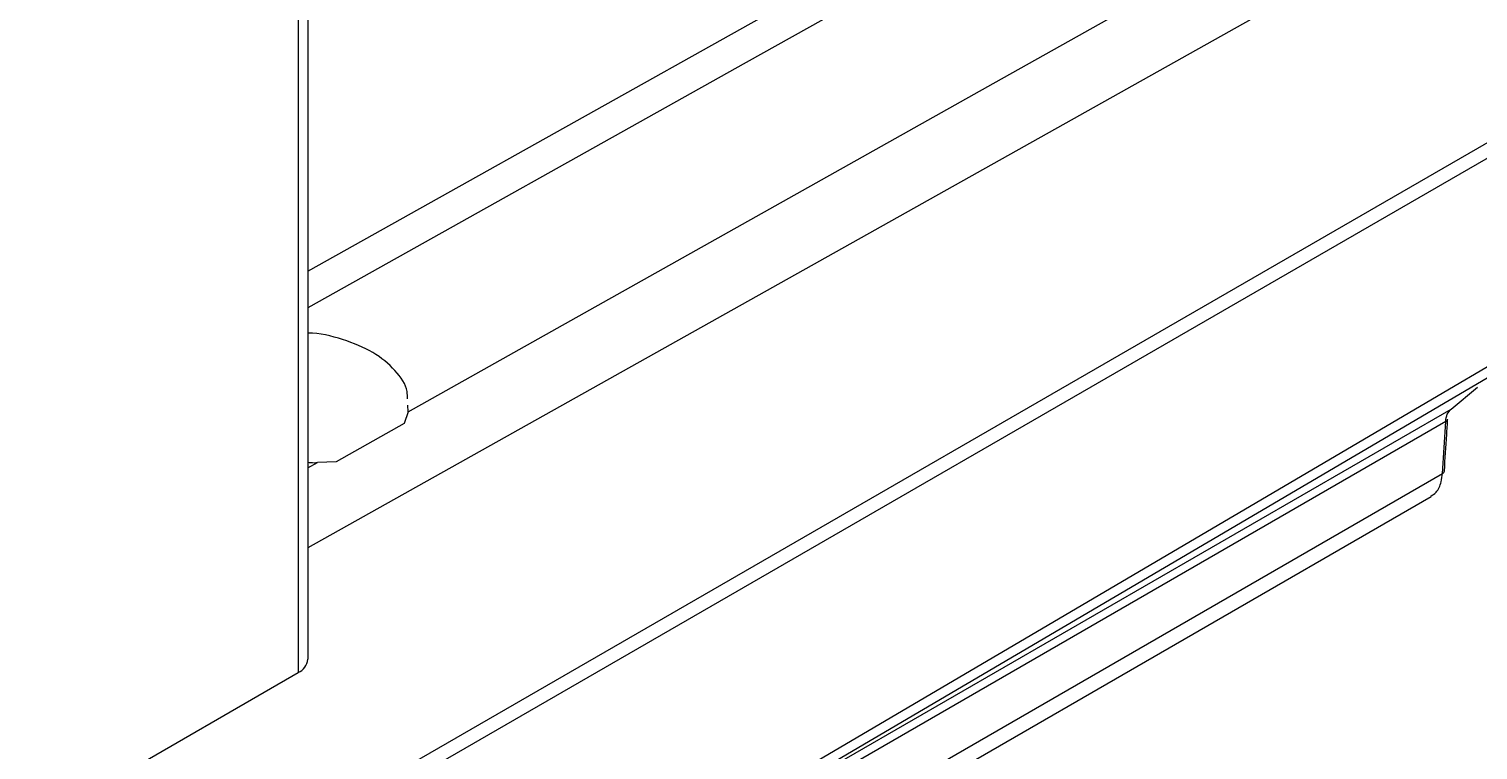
# Model space of a CAD drawing. Extents: x 8 to 113, y 1 to 87.
# Drawn here: x 22.541 to 25.62, y 8.447 to 9.98 of the extents above; entities that cross this region are included whole.
import ezdxf

# ---------------------------------------------------------------- set-up
doc = ezdxf.new("R2010")
doc.units = 0
doc.header["$MEASUREMENT"] = 0
doc.layers.add('OBJECT', color=7, linetype='CONTINUOUS')

msp = doc.modelspace()

# ---------------------------------------------------------------- linework, layer by layer
at = {"layer": 'OBJECT'}
for p, q in [((23.1333, 14.172), (23.1333, 8.6399)), ((23.1128, 14.1434), (23.1128, 8.6114)), ((26.0962, 10.001), (22.7841, 8.089)), ((22.7841, 8.0564), (26.0962, 9.9684)), ((25.5631, 9.1716), (25.6189, 9.2185)), ((23.3465, 9.166), (23.3458, 9.1797)), ((23.3465, 9.166), (23.3379, 9.141)), ((23.5974, 8.0369), (25.5631, 9.1716)), ((25.5515, 9.1451), (22.8514, 7.5863)), ((23.3379, 9.141), (23.1937, 9.0595)), ((25.5444, 9.0347), (25.5515, 9.1451)), ((23.1333, 9.0464), (23.1539, 9.0579)), ((23.1937, 9.0595), (23.1539, 9.0579)), ((22.9345, 7.528), (25.5444, 9.0347)), ((22.9703, 7.5134), (25.5203, 8.9855)), ((20.9171, 7.3438), (23.1128, 8.6114))]:
    msp.add_line(p, q, dxfattribs=at)
at = {"layer": 'OBJECT', "flags": 128}
for points in [[(23.1333, 9.4646), (23.3718, 9.5981), (24.7797, 10.3864), (25.86, 10.9913)], [(25.8976, 10.9334), (24.9815, 10.4207), (24.0652, 9.9081), (23.1333, 9.3868)], [(26.0945, 10.5361), (25.9173, 10.4367), (25.2085, 10.0394), (23.1333, 8.8764)], [(23.3465, 9.166), (23.6634, 9.3438), (24.5785, 9.8573), (25.6446, 10.4555)], [(22.8412, 7.6152), (22.8988, 7.6491), (23.6077, 8.0661), (26.0945, 9.5293)], [(22.8514, 7.5983), (23.4175, 7.9311), (26.0711, 9.4914)]]:
    msp.add_lwpolyline(points, dxfattribs=at)
at = {"layer": 'OBJECT'}
for centre, radius, start, end in [((25.5489, 9.1516), 0.00705, 291.477, 349.8659), ((25.5419, 9.0413), 0.007, 291.2651, 350.3198), ((23.0982, 8.6434), 0.0352, 294.3753, 354.3047)]:
    msp.add_arc(centre, radius, start, end, dxfattribs=at)
for points, knots in [([(23.3452, 9.1935), (23.3452, 9.1986), (23.3454, 9.2192), (23.3213, 9.2547), (23.2742, 9.294), (23.209, 9.3205), (23.1586, 9.3335), (23.1336, 9.3328), (23.1333, 9.3328)], [0, 0, 0, 0, 0.076472, 0.305725, 0.535637, 0.766176, 0.996826, 1, 1, 1, 1]), ([(25.5487, 9.0401), (25.5505, 9.0659), (25.5529, 9.1027), (25.5551, 9.1394), (25.5557, 9.1504)], [0, 0, 0, 0, 0.7000056, 1, 1, 1, 1]), ([(25.5515, 9.1451), (25.5523, 9.1507), (25.554, 9.1621), (25.56, 9.1684), (25.5631, 9.1716)], [0, 0, 0, 0, 0.487934, 1, 1, 1, 1]), ([(23.1333, 9.0588), (23.1354, 9.0585), (23.1423, 9.0575), (23.1492, 9.0577), (23.1539, 9.0579)], [0, 0, 0, 0, 0.31651, 1, 1, 1, 1]), ([(25.5196, 8.9867), (25.5237, 8.989), (25.5339, 8.995), (25.5419, 9.0131), (25.5437, 9.0288), (25.5444, 9.0347)], [0, 0, 0, 0, 0.293292, 0.730732, 1, 1, 1, 1])]:
    msp.add_open_spline(points, degree=3, knots=knots, dxfattribs=at)

doc.saveas('drawing.dxf')
